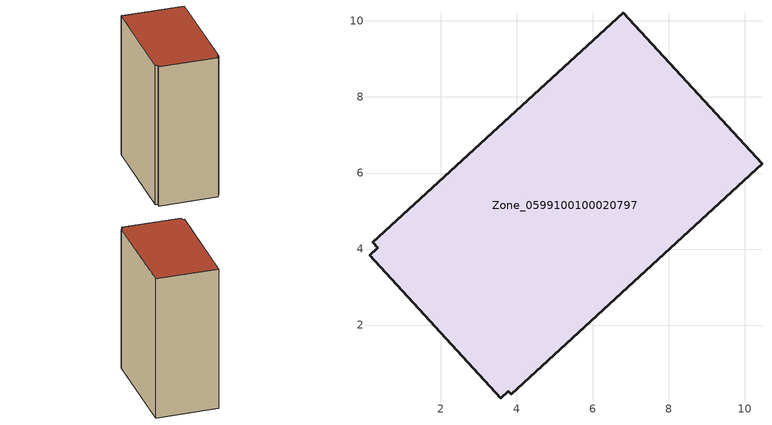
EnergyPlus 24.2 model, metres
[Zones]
Zone_0599100100020797
 floor ground (C_G): 3.85,0.18 3.78,0.26 3.58,0.07 0.13,3.83 0.35,4.04 0.22,4.18 6.8,10.22 10.45,6.24 z3.32
 wall outside (C_F): 0.13,3.83 3.58,0.07 3.78,0.26 3.85,0.18 10.45,6.24 6.8,10.22 0.22,4.18 0.35,4.04 0.13,3.83 z3.32:16.2
 roof outside (C_R): 3.58,0.07 3.78,0.26 3.85,0.18 10.45,6.24 6.8,10.22 0.22,4.18 0.35,4.04 0.13,3.83 z16.2
[BUILDING]
Pand.0599100100020797: North Axis=0; Terrain=City; Loads Convergence Tolerance Value=0.04; Temperature Convergence Tolerance Value=0.4; Solar Distribution=FullExterior; Maximum Number of Warmup Days=25; Minimum Number of Warmup Days=1
[Site:Location]
Rotterdam.The.Hague.AP_ZH_NLD Design_Conditions: Latitude=51.96; Longitude=4.45; Time Zone=1; Elevation=-4.5
[SITE:GROUNDTEMPERATURE:BUILDINGSURFACE]
18, 18, 18, 18, 18, 18, 18, 18, 18, 18, 18, 18
[MATERIAL] Thermal Absorptance=0.9; Solar Absorptance=0.7; Visible Absorptance=0.7
Name | Roughness | Thickness | Conductivity | Density | Specific Heat
G.TI.2015-2018 | MediumSmooth | 0.15 | 0.0428571 | 540 | 1210
F.TI.2015-2018 | Rough | 0.3 | 0.0666667 | 1920 | 840
R.TI.2015-2018 | MediumRough | 0.2 | 0.0333333 | 1500 | 1000
[CONSTRUCTION]
C_G: G.TI.2015-2018
C_F: F.TI.2015-2018
C_R: R.TI.2015-2018
[ZONE]
Zone_0599100100020797: Type=1; Multiplier=1; Ceiling Height=Autocalculate; Volume=Autocalculate; Floor Area=autocalculate; Part of Total Floor Area=Yes
[ZONEINFILTRATION:DESIGNFLOWRATE]
Infil_Zone_0599100100020797: Zone or ZoneList or Space or SpaceList=Zone_0599100100020797; Schedule=AlwaysOn; Design Flow Rate Calculation Method=Flow/Area; Flow Rate per Floor Area=0.0015; Constant Term Coefficient=1; Temperature Term Coefficient=0; Velocity Term Coefficient=0; Velocity Squared Term Coefficient=0
[HVACTEMPLATE:ZONE:IDEALLOADSAIRSYSTEM]
Zone_0599100100020797: Maximum Heating Supply Air Temperature=50; Minimum Cooling Supply Air Temperature=13; Maximum Heating Supply Air Humidity Ratio=0.0156; Minimum Cooling Supply Air Humidity Ratio=0.0077; Heating Limit=NoLimit; Cooling Limit=NoLimit; Dehumidification Control Type=ConstantSensibleHeatRatio; Cooling Sensible Heat Ratio=0.7; Dehumidification Setpoint=60; Humidification Control Type=None; Humidification Setpoint=30; Outdoor Air Method=None; Outdoor Air Flow Rate per Person=0.00944; Outdoor Air Flow Rate per Zone Floor Area=0; Outdoor Air Flow Rate per Zone=0; Demand Controlled Ventilation Type=None; Outdoor Air Economizer Type=NoEconomizer; Heat Recovery Type=None; Sensible Heat Recovery Effectiveness=0.7; Latent Heat Recovery Effectiveness=0.65
[ZONECONTROL:THERMOSTAT]
ThermostatControl_Zone_0599100100020797: Zone or ZoneList=Zone_0599100100020797; Control Type Schedule=DualSetpointControlType; Control 1=Thermostat_Zone_0599100100020797; Temperature Difference Between Cutout And Setpoint=0
[THERMOSTATSETPOINT:DUALSETPOINT]
Thermostat_Zone_0599100100020797: Heating Setpoint Temperature Schedule=HeatingSetpoint_Zone_0599100100020797; Cooling Setpoint Temperature Schedule=CoolingSetpoint_Zone_0599100100020797
[SCHEDULE:COMPACT]
HeatingSetpoint_Zone_0599100100020797: Through: 12/31, For: AllDays, Until: 24:00, 21
CoolingSetpoint_Zone_0599100100020797: Through: 12/31, For: AllDays, Until: 24:00, 24
DualSetpointControlType: Through: 12/31, For: AllDays, Until: 24:00, 4
AlwaysOn: Through: 12/31, For: AllDays, Until: 24:00, 1
